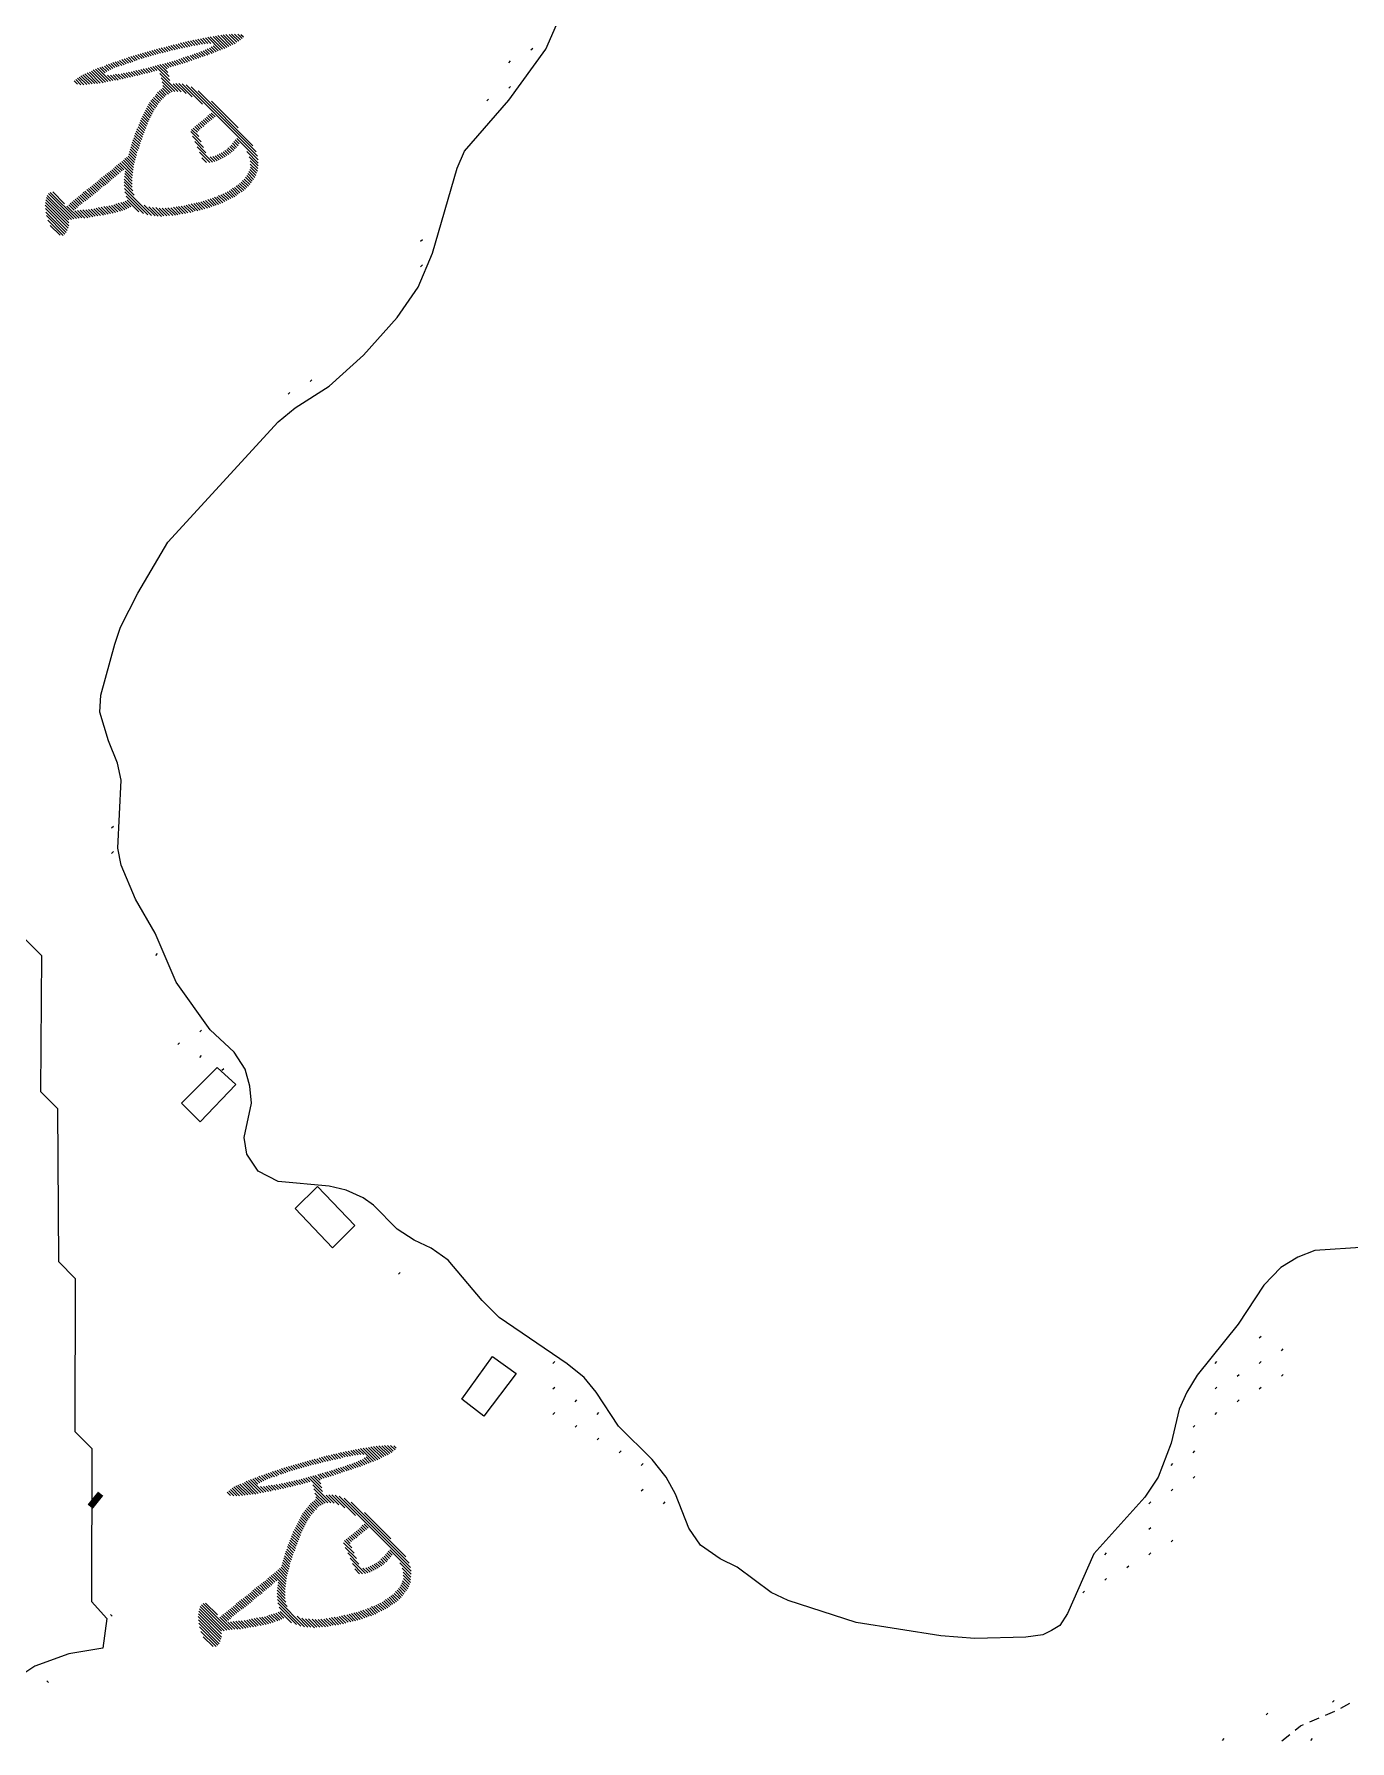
# Model space of a CAD drawing. Header units: millimetres. Extents: x -1 to 1201, y -1 to 901.
# Drawn here: x 436.1 to 591, y 532.2 to 733 of the extents above; entities that cross this region are included whole.
import ezdxf

# ---------------------------------------------------------------- set-up
doc = ezdxf.new("R2010")
doc.units = ezdxf.units.MM
doc.layers.add('ETCH', color=7, linetype='CONTINUOUS')
doc.layers.add('SCORE', color=5, linetype='CONTINUOUS')

msp = doc.modelspace()

# ---------------------------------------------------------------- linework, layer by layer
at = {"layer": 'ETCH'}
for points in [[(457.73, 732.8), (459.01, 731.52)], [(458.05, 732.84), (459.25, 731.64)], [(458.36, 732.88), (459.48, 731.76)], [(458.67, 732.92), (459.75, 731.84)], [(459.03, 732.92), (459.95, 732)], [(459.34, 732.96), (460.18, 732.12)], [(459.69, 732.96), (460.37, 732.28)], [(460.05, 732.96), (460.57, 732.44)], [(460.44, 732.92), (460.72, 732.64)], [(449.13, 730.8), (449.61, 730.32)], [(449.4, 730.88), (449.88, 730.4)], [(449.67, 730.96), (450.15, 730.48)], [(449.95, 731.04), (450.43, 730.56)], [(450.22, 731.12), (450.7, 730.64)], [(450.49, 731.2), (450.97, 730.72)], [(450.77, 731.28), (451.29, 730.76)], [(451.04, 731.36), (451.56, 730.84)], [(451.36, 731.4), (451.84, 730.92)], [(451.63, 731.48), (452.11, 731)], [(451.9, 731.56), (452.38, 731.08)], [(452.18, 731.64), (452.7, 731.12)], [(452.45, 731.72), (452.97, 731.2)], [(452.76, 731.76), (453.24, 731.28)], [(453.04, 731.84), (453.56, 731.32)], [(453.31, 731.92), (453.83, 731.4)], [(453.62, 731.96), (454.14, 731.44)], [(453.9, 732.04), (454.42, 731.52)], [(454.17, 732.12), (454.69, 731.6)], [(454.48, 732.16), (455, 731.64)], [(454.76, 732.24), (455.32, 731.68)], [(455.07, 732.28), (455.59, 731.76)], [(455.35, 732.36), (455.91, 731.8)], [(455.49, 730.8), (455.97, 730.32)], [(455.66, 732.4), (456.22, 731.84)], [(455.72, 730.92), (456.24, 730.4)], [(455.93, 732.48), (456.53, 731.88)], [(456, 731), (456.52, 730.48)], [(456.23, 731.12), (456.75, 730.6)], [(456.25, 732.52), (456.89, 731.88)], [(456.47, 731.24), (457.03, 730.68)], [(456.52, 732.6), (458.04, 731.08)], [(456.74, 731.32), (457.26, 730.8)], [(456.83, 732.64), (458.27, 731.2)], [(456.93, 731.48), (457.53, 730.88)], [(457.15, 732.68), (458.55, 731.28)], [(457.17, 731.6), (457.77, 731)], [(457.46, 732.72), (458.78, 731.4)], [(494.565, 731.102), (494.778, 731.314)], [(443.04, 728.76), (444.48, 727.32)], [(443.32, 728.83), (444.76, 727.39)], [(443.56, 728.94), (445.08, 727.42)], [(443.84, 729.02), (444.44, 728.42)], [(444.08, 729.13), (444.64, 728.57)], [(444.36, 729.2), (444.88, 728.68)], [(444.56, 729.36), (445.12, 728.8)], [(444.84, 729.43), (445.36, 728.91)], [(445.12, 729.5), (445.6, 729.02)], [(445.36, 729.62), (445.88, 729.1)], [(445.64, 729.69), (446.12, 729.21)], [(445.92, 729.76), (446.4, 729.28)], [(446.16, 729.88), (446.68, 729.36)], [(446.43, 729.96), (446.91, 729.48)], [(446.71, 730.04), (447.19, 729.56)], [(446.98, 730.12), (447.46, 729.64)], [(447.21, 730.24), (447.73, 729.72)], [(447.49, 730.32), (447.97, 729.84)], [(447.76, 730.4), (448.24, 729.92)], [(448.03, 730.48), (448.51, 730)], [(448.31, 730.56), (448.79, 730.08)], [(448.58, 730.64), (449.06, 730.16)], [(448.65, 728.8), (449.13, 728.32)], [(448.85, 730.72), (449.33, 730.24)], [(448.93, 728.88), (449.45, 728.36)], [(449.24, 728.92), (449.72, 728.44)], [(449.51, 729), (449.99, 728.52)], [(449.79, 729.08), (450.27, 728.6)], [(450.06, 729.16), (450.54, 728.68)], [(450.33, 729.24), (452.05, 727.52)], [(450.61, 729.32), (451.97, 727.96)], [(450.88, 729.4), (451.84, 728.44)], [(451.19, 729.44), (451.75, 728.88)], [(451.47, 729.52), (451.95, 729.04)], [(451.74, 729.6), (452.22, 729.12)], [(452.01, 729.68), (452.49, 729.2)], [(452.29, 729.76), (452.77, 729.28)], [(452.56, 729.84), (453.04, 729.36)], [(452.84, 729.92), (453.32, 729.44)], [(453.11, 730), (453.59, 729.52)], [(453.38, 730.08), (453.86, 729.6)], [(453.62, 730.2), (454.14, 729.68)], [(453.89, 730.28), (454.37, 729.8)], [(454.16, 730.36), (454.64, 729.88)], [(454.44, 730.44), (454.92, 729.96)], [(454.71, 730.52), (455.19, 730.04)], [(454.94, 730.64), (455.46, 730.12)], [(455.22, 730.72), (455.7, 730.24)], [(491.967, 729.602), (492.18, 729.814)], [(440.8, 727.46), (441.2, 727.06)], [(441, 727.61), (441.6, 727.01)], [(441.2, 727.77), (441.96, 727.01)], [(441.4, 727.92), (442.28, 727.04)], [(441.6, 728.07), (442.6, 727.07)], [(441.84, 728.19), (442.92, 727.11)], [(442.08, 728.3), (443.24, 727.14)], [(442.32, 728.41), (443.56, 727.17)], [(442.6, 728.49), (443.88, 727.21)], [(442.84, 728.6), (444.2, 727.24)], [(444.72, 728.14), (445.36, 727.5)], [(445.08, 728.13), (445.68, 727.53)], [(445.4, 728.16), (446, 727.56)], [(445.68, 728.24), (446.24, 727.68)], [(446, 728.27), (446.56, 727.71)], [(446.32, 728.3), (446.84, 727.78)], [(446.6, 728.38), (447.12, 727.86)], [(446.92, 728.41), (447.44, 727.89)], [(447.2, 728.48), (447.72, 727.96)], [(447.52, 728.52), (448, 728.04)], [(447.79, 728.6), (448.31, 728.08)], [(448.07, 728.68), (448.59, 728.16)], [(448.38, 728.72), (448.86, 728.24)], [(450.9, 728.32), (453.02, 726.2)], [(451.03, 727.84), (452.67, 726.2)], [(451.15, 727.36), (452.35, 726.16)], [(451.24, 726.92), (452.12, 726.04)], [(452.45, 727.12), (453.41, 726.16)], [(452.77, 727.16), (453.97, 725.96)], [(453.12, 727.16), (454.68, 725.6)], [(453.51, 727.12), (455.91, 724.72)], [(453.99, 727), (462.39, 718.6)], [(454.58, 726.76), (462.22, 719.12)], [(491.967, 726.602), (492.18, 726.814)], [(449.68, 724.94), (450.36, 724.26)], [(449.84, 725.14), (450.52, 724.46)], [(450, 725.33), (450.64, 724.69)], [(450.16, 725.52), (450.8, 724.88)], [(450.32, 725.72), (450.96, 725.08)], [(450.47, 725.92), (451.11, 725.28)], [(450.63, 726.12), (451.31, 725.44)], [(450.82, 726.28), (451.46, 725.64)], [(451.01, 726.44), (451.65, 725.8)], [(451.21, 726.6), (451.89, 725.92)], [(455.41, 726.28), (461.85, 719.84)], [(456.97, 725.08), (460.09, 721.96)], [(489.369, 725.102), (489.582, 725.314)], [(448.6, 722.84), (449.32, 722.12)], [(448.72, 723.08), (449.44, 722.36)], [(448.84, 723.31), (449.52, 722.63)], [(448.96, 723.54), (449.64, 722.86)], [(449.08, 723.78), (449.76, 723.1)], [(449.2, 724.01), (449.88, 723.33)], [(449.32, 724.24), (450, 723.56)], [(449.44, 724.48), (450.12, 723.8)], [(449.56, 724.71), (450.24, 724.03)], [(455.79, 722.72), (456.23, 722.28)], [(455.99, 722.88), (456.43, 722.44)], [(456.18, 723.04), (456.62, 722.6)], [(456.37, 723.2), (456.81, 722.76)], [(456.53, 723.4), (457.01, 722.92)], [(456.72, 723.56), (457.2, 723.08)], [(456.95, 723.68), (457.39, 723.24)], [(447.84, 720.77), (448.56, 720.05)], [(447.92, 721.05), (448.64, 720.33)], [(448, 721.32), (448.76, 720.56)], [(448.12, 721.55), (448.84, 720.83)], [(448.2, 721.83), (448.92, 721.11)], [(448.32, 722.06), (449.04, 721.34)], [(448.4, 722.33), (449.12, 721.61)], [(448.52, 722.57), (449.24, 721.85)], [(454.52, 721.52), (455.76, 720.28)], [(454.63, 721.76), (455.47, 720.92)], [(454.72, 720.96), (456.04, 719.64)], [(454.83, 721.92), (455.31, 721.44)], [(455.02, 722.08), (455.46, 721.64)], [(455.21, 722.24), (455.65, 721.8)], [(455.41, 722.4), (455.85, 721.96)], [(455.6, 722.56), (456.08, 722.08)], [(447.24, 718.9), (448, 718.14)], [(447.32, 719.17), (448.08, 718.41)], [(447.4, 719.45), (448.16, 718.69)], [(447.48, 719.72), (448.2, 719)], [(447.56, 719.99), (448.28, 719.27)], [(447.64, 720.27), (448.4, 719.51)], [(447.72, 720.54), (448.48, 719.78)], [(455, 720.33), (456.32, 719.01)], [(455.28, 719.7), (457.08, 717.9)], [(455.56, 719.06), (456.76, 717.86)], [(457.63, 718.76), (458.11, 718.28)], [(457.87, 718.88), (458.35, 718.4)], [(458.1, 719), (458.58, 718.52)], [(458.33, 719.12), (458.77, 718.68)], [(458.53, 719.28), (459.01, 718.8)], [(458.76, 719.4), (459.2, 718.96)], [(458.91, 719.6), (459.39, 719.12)], [(459.11, 719.76), (459.59, 719.28)], [(459.3, 719.92), (459.74, 719.48)], [(459.45, 720.12), (459.93, 719.64)], [(459.61, 720.32), (460.09, 719.84)], [(459.76, 720.52), (460.24, 720.04)], [(459.95, 720.68), (462.47, 718.16)], [(461.12, 719.16), (462.48, 717.8)], [(444.84, 716.7), (445.48, 716.06)], [(445.04, 716.86), (445.68, 716.22)], [(445.24, 717.01), (445.88, 716.37)], [(445.44, 717.16), (446.08, 716.52)], [(445.6, 717.36), (446.24, 716.72)], [(445.8, 717.51), (446.44, 716.87)], [(446, 717.66), (446.64, 717.02)], [(446.2, 717.82), (447.68, 716.34)], [(446.4, 717.97), (447.72, 716.65)], [(446.6, 718.12), (447.76, 716.96)], [(446.76, 718.32), (447.8, 717.28)], [(446.8, 716.86), (447.64, 716.02)], [(446.96, 718.47), (447.84, 717.59)], [(447.16, 718.62), (447.92, 717.86)], [(455.84, 718.43), (456.4, 717.87)], [(456.8, 718.53), (457.36, 717.97)], [(457.12, 718.56), (457.64, 718.04)], [(457.4, 718.64), (457.88, 718.16)], [(461.36, 716.8), (462.08, 716.08)], [(461.41, 718.52), (462.45, 717.48)], [(461.47, 717.04), (462.19, 716.32)], [(461.53, 718.04), (462.41, 717.16)], [(461.54, 717.68), (462.38, 716.84)], [(461.55, 717.32), (462.27, 716.6)], [(442.48, 714.82), (443.16, 714.14)], [(442.68, 714.97), (443.36, 714.29)], [(442.88, 715.13), (443.56, 714.45)], [(443.08, 715.28), (443.76, 714.6)], [(443.28, 715.43), (443.92, 714.79)], [(443.48, 715.59), (444.12, 714.95)], [(443.68, 715.74), (444.32, 715.1)], [(443.84, 715.93), (444.52, 715.25)], [(444.04, 716.09), (444.72, 715.41)], [(444.24, 716.24), (444.92, 715.56)], [(444.44, 716.4), (445.08, 715.76)], [(444.64, 716.55), (445.28, 715.91)], [(446.68, 715.92), (447.64, 714.96)], [(446.68, 715.57), (447.72, 714.53)], [(446.68, 715.22), (447.88, 714.02)], [(446.72, 716.24), (447.64, 715.32)], [(446.72, 714.82), (449.92, 711.62)], [(446.76, 716.55), (447.64, 715.67)], [(459.44, 714.83), (460.12, 714.15)], [(459.68, 714.94), (460.32, 714.3)], [(459.88, 715.1), (460.56, 714.42)], [(460.08, 715.25), (460.76, 714.57)], [(460.28, 715.4), (460.96, 714.72)], [(460.48, 715.56), (461.12, 714.92)], [(460.63, 715.76), (461.31, 715.08)], [(460.83, 715.92), (461.47, 715.28)], [(460.98, 716.12), (461.62, 715.48)], [(461.13, 716.32), (461.77, 715.68)], [(461.25, 716.56), (461.93, 715.88)], [(437.4, 712.83), (440.08, 710.15)], [(437.44, 713.14), (440.16, 710.42)], [(437.48, 713.46), (440.16, 710.78)], [(437.56, 713.73), (440.16, 711.13)], [(437.64, 714), (440.48, 711.16)], [(437.8, 714.2), (440.76, 711.24)], [(438, 714.35), (441.08, 711.27)], [(438.28, 714.42), (439.68, 713.02)], [(439.96, 712.74), (441.4, 711.3)], [(440.16, 712.9), (440.8, 712.26)], [(440.32, 713.09), (441, 712.41)], [(440.52, 713.24), (441.2, 712.56)], [(440.72, 713.4), (441.36, 712.76)], [(440.92, 713.55), (441.56, 712.91)], [(441.12, 713.7), (441.76, 713.06)], [(441.32, 713.86), (441.96, 713.22)], [(441.52, 714.01), (442.16, 713.37)], [(441.72, 714.17), (442.36, 713.53)], [(441.88, 714.36), (442.56, 713.68)], [(442.08, 714.51), (442.76, 713.83)], [(442.28, 714.67), (442.96, 713.99)], [(444.6, 712.7), (445.4, 711.9)], [(444.88, 712.77), (445.68, 711.97)], [(445.2, 712.81), (445.96, 712.05)], [(445.48, 712.88), (446.24, 712.12)], [(445.72, 712.99), (446.48, 712.23)], [(446, 713.07), (446.76, 712.31)], [(446.28, 713.14), (447, 712.42)], [(446.56, 713.21), (447.24, 712.53)], [(446.76, 714.43), (449.48, 711.71)], [(446.8, 713.33), (447.48, 712.65)], [(446.92, 713.92), (448.96, 711.88)], [(447.04, 713.44), (448.4, 712.08)], [(449.04, 712.86), (450.32, 711.58)], [(453.08, 712.7), (453.92, 711.86)], [(453.4, 712.74), (454.2, 711.94)], [(453.72, 712.77), (454.52, 711.97)], [(454, 712.85), (454.8, 712.05)], [(454.28, 712.92), (455.04, 712.16)], [(454.56, 712.99), (455.36, 712.19)], [(454.88, 713.03), (455.64, 712.27)], [(455.16, 713.1), (455.92, 712.34)], [(455.44, 713.17), (456.2, 712.41)], [(455.72, 713.25), (456.48, 712.49)], [(456, 713.32), (456.76, 712.56)], [(456.28, 713.39), (457, 712.67)], [(456.52, 713.51), (457.28, 712.75)], [(456.8, 713.58), (457.52, 712.86)], [(457.08, 713.65), (457.8, 712.93)], [(457.32, 713.77), (458.04, 713.05)], [(457.6, 713.84), (458.32, 713.12)], [(457.8, 714), (458.52, 713.28)], [(458.08, 714.07), (458.76, 713.39)], [(458.32, 714.18), (459, 713.5)], [(458.56, 714.3), (459.24, 713.62)], [(458.8, 714.41), (459.48, 713.73)], [(459.04, 714.52), (459.72, 713.84)], [(459.24, 714.68), (459.92, 714)], [(437.44, 712.44), (440, 709.88)], [(437.48, 712.04), (439.88, 709.64)], [(437.56, 711.61), (439.72, 709.45)], [(437.72, 711.09), (439.52, 709.29)], [(440.88, 712.18), (441.72, 711.34)], [(441.2, 712.21), (442.08, 711.33)], [(441.52, 712.24), (442.4, 711.36)], [(441.84, 712.28), (442.68, 711.44)], [(442.16, 712.31), (443, 711.47)], [(442.48, 712.34), (443.28, 711.54)], [(442.8, 712.38), (443.6, 711.58)], [(443.12, 712.41), (443.92, 711.61)], [(443.4, 712.49), (444.24, 711.65)], [(443.68, 712.56), (444.48, 711.76)], [(444, 712.59), (444.8, 711.79)], [(444.28, 712.67), (445.08, 711.87)], [(449.6, 712.65), (450.68, 711.57)], [(450.04, 712.56), (451.08, 711.52)], [(450.4, 712.56), (451.36, 711.6)], [(450.8, 712.51), (451.72, 711.59)], [(451.16, 712.5), (452.04, 711.62)], [(451.52, 712.5), (452.4, 711.62)], [(451.84, 712.53), (452.72, 711.65)], [(452.2, 712.52), (453, 711.72)], [(452.48, 712.6), (453.28, 711.8)], [(452.8, 712.63), (453.6, 711.83)], [(438, 710.46), (439.16, 709.3)], [(481.575, 708.602), (481.788, 708.814)], [(481.575, 705.602), (481.788, 705.814)], [(465.987, 690.602), (466.2, 690.814)], [(468.585, 692.102), (468.798, 692.314)], [(445.203, 639.602), (445.416, 639.814)], [(445.203, 636.602), (445.416, 636.814)], [(450.399, 624.602), (450.612, 624.814)], [(452.997, 614.102), (453.21, 614.314)], [(455.595, 615.602), (455.808, 615.814)], [(455.595, 612.602), (455.808, 612.814)], [(458.193, 611.102), (458.406, 611.314)], [(478.977, 587.102), (479.19, 587.314)], [(580.299, 579.602), (580.512, 579.814)], [(582.897, 578.102), (583.11, 578.314)], [(497.163, 576.602), (497.376, 576.814)], [(575.103, 576.602), (575.316, 576.814)], [(580.299, 576.602), (580.512, 576.814)], [(577.701, 575.102), (577.914, 575.314)], [(582.897, 575.102), (583.11, 575.314)], [(497.163, 573.602), (497.376, 573.814)], [(499.761, 572.102), (499.974, 572.314)], [(575.103, 573.602), (575.316, 573.814)], [(577.701, 572.102), (577.914, 572.314)], [(580.299, 573.602), (580.512, 573.814)], [(497.163, 570.602), (497.376, 570.814)], [(502.359, 570.602), (502.572, 570.814)], [(575.103, 570.602), (575.316, 570.814)], [(499.761, 569.102), (499.974, 569.314)], [(572.505, 569.102), (572.718, 569.314)], [(472.48, 566.16), (473, 565.64)], [(472.76, 566.24), (473.32, 565.68)], [(473.07, 566.28), (473.59, 565.76)], [(473.35, 566.36), (473.91, 565.8)], [(473.66, 566.4), (474.22, 565.84)], [(473.93, 566.48), (474.53, 565.88)], [(474.25, 566.52), (474.89, 565.88)], [(474.52, 566.6), (476.04, 565.08)], [(474.83, 566.64), (476.27, 565.2)], [(475.15, 566.68), (476.55, 565.28)], [(475.46, 566.72), (476.78, 565.4)], [(475.73, 566.8), (477.01, 565.52)], [(476.05, 566.84), (477.25, 565.64)], [(476.36, 566.88), (477.48, 565.76)], [(476.67, 566.92), (477.75, 565.84)], [(477.03, 566.92), (477.95, 566)], [(477.34, 566.96), (478.18, 566.12)], [(477.69, 566.96), (478.37, 566.28)], [(478.05, 566.96), (478.57, 566.44)], [(478.44, 566.92), (478.72, 566.64)], [(502.359, 567.602), (502.572, 567.814)], [(504.957, 566.102), (505.17, 566.314)], [(572.505, 566.102), (572.718, 566.314)], [(465.21, 564.24), (465.73, 563.72)], [(465.49, 564.32), (465.97, 563.84)], [(465.76, 564.4), (466.24, 563.92)], [(466.03, 564.48), (466.51, 564)], [(466.31, 564.56), (466.79, 564.08)], [(466.58, 564.64), (467.06, 564.16)], [(466.85, 564.72), (467.33, 564.24)], [(467.13, 564.8), (467.61, 564.32)], [(467.4, 564.88), (467.88, 564.4)], [(467.67, 564.96), (468.15, 564.48)], [(467.95, 565.04), (468.43, 564.56)], [(468.22, 565.12), (468.7, 564.64)], [(468.49, 565.2), (468.97, 564.72)], [(468.77, 565.28), (469.29, 564.76)], [(469.04, 565.36), (469.56, 564.84)], [(469.36, 565.4), (469.84, 564.92)], [(469.63, 565.48), (470.11, 565)], [(469.9, 565.56), (470.38, 565.08)], [(470.18, 565.64), (470.7, 565.12)], [(470.45, 565.72), (470.97, 565.2)], [(470.76, 565.76), (471.24, 565.28)], [(471.04, 565.84), (471.56, 565.32)], [(471.31, 565.92), (471.83, 565.4)], [(471.62, 565.96), (472.14, 565.44)], [(471.62, 564.2), (472.14, 563.68)], [(471.89, 564.28), (472.37, 563.8)], [(471.9, 566.04), (472.42, 565.52)], [(472.16, 564.36), (472.64, 563.88)], [(472.17, 566.12), (472.69, 565.6)], [(472.44, 564.44), (472.92, 563.96)], [(472.71, 564.52), (473.19, 564.04)], [(472.94, 564.64), (473.46, 564.12)], [(473.22, 564.72), (473.7, 564.24)], [(473.49, 564.8), (473.97, 564.32)], [(473.72, 564.92), (474.24, 564.4)], [(474, 565), (474.52, 564.48)], [(474.23, 565.12), (474.75, 564.6)], [(474.47, 565.24), (475.03, 564.68)], [(474.74, 565.32), (475.26, 564.8)], [(474.93, 565.48), (475.53, 564.88)], [(475.17, 565.6), (475.77, 565)], [(507.555, 564.602), (507.768, 564.814)], [(569.907, 564.602), (570.12, 564.814)], [(459.84, 562.19), (460.92, 561.11)], [(460.08, 562.3), (461.24, 561.14)], [(460.32, 562.41), (461.56, 561.17)], [(460.6, 562.49), (461.88, 561.21)], [(460.84, 562.6), (462.2, 561.24)], [(461.04, 562.76), (462.48, 561.32)], [(461.32, 562.83), (462.76, 561.39)], [(461.56, 562.94), (463.08, 561.42)], [(461.84, 563.02), (462.44, 562.42)], [(462.08, 563.13), (462.64, 562.57)], [(462.36, 563.2), (462.88, 562.68)], [(462.56, 563.36), (463.12, 562.8)], [(462.72, 562.14), (463.36, 561.5)], [(462.84, 563.43), (463.36, 562.91)], [(463.08, 562.13), (463.68, 561.53)], [(463.12, 563.5), (463.6, 563.02)], [(463.36, 563.62), (463.88, 563.1)], [(463.4, 562.16), (464, 561.56)], [(463.64, 563.69), (464.12, 563.21)], [(463.68, 562.24), (464.24, 561.68)], [(463.92, 563.76), (464.4, 563.28)], [(464, 562.27), (464.56, 561.71)], [(464.16, 563.88), (464.68, 563.36)], [(464.32, 562.3), (464.84, 561.78)], [(464.43, 563.96), (464.91, 563.48)], [(464.6, 562.38), (465.12, 561.86)], [(464.71, 564.04), (465.19, 563.56)], [(464.92, 562.41), (465.44, 561.89)], [(464.98, 564.12), (465.46, 563.64)], [(465.2, 562.48), (465.72, 561.96)], [(465.52, 562.52), (466, 562.04)], [(465.79, 562.6), (466.31, 562.08)], [(466.07, 562.68), (466.59, 562.16)], [(466.38, 562.72), (466.86, 562.24)], [(466.65, 562.8), (467.13, 562.32)], [(466.93, 562.88), (467.45, 562.36)], [(467.24, 562.92), (467.72, 562.44)], [(467.51, 563), (467.99, 562.52)], [(467.79, 563.08), (468.27, 562.6)], [(468.06, 563.16), (468.54, 562.68)], [(468.33, 563.24), (470.05, 561.52)], [(468.61, 563.32), (469.97, 561.96)], [(468.88, 563.4), (469.84, 562.44)], [(468.9, 562.32), (471.02, 560.2)], [(469.19, 563.44), (469.75, 562.88)], [(469.47, 563.52), (469.95, 563.04)], [(469.74, 563.6), (470.22, 563.12)], [(470.01, 563.68), (470.49, 563.2)], [(470.29, 563.76), (470.77, 563.28)], [(470.56, 563.84), (471.04, 563.36)], [(470.84, 563.92), (471.32, 563.44)], [(471.11, 564), (471.59, 563.52)], [(471.38, 564.08), (471.86, 563.6)], [(572.505, 563.102), (572.718, 563.314)], [(458.8, 561.46), (459.2, 561.06)], [(459, 561.61), (459.6, 561.01)], [(459.2, 561.77), (459.96, 561.01)], [(459.4, 561.92), (460.28, 561.04)], [(459.6, 562.07), (460.6, 561.07)], [(468.63, 560.12), (469.31, 559.44)], [(468.82, 560.28), (469.46, 559.64)], [(469.01, 560.44), (469.65, 559.8)], [(469.03, 561.84), (470.67, 560.2)], [(469.15, 561.36), (470.35, 560.16)], [(469.21, 560.6), (469.89, 559.92)], [(469.24, 560.92), (470.12, 560.04)], [(470.45, 561.12), (471.41, 560.16)], [(470.77, 561.16), (471.97, 559.96)], [(471.12, 561.16), (472.68, 559.6)], [(471.51, 561.12), (473.91, 558.72)], [(471.99, 561), (480.39, 552.6)], [(472.58, 560.76), (480.22, 553.12)], [(473.41, 560.28), (479.85, 553.84)], [(507.555, 561.602), (507.768, 561.814)], [(510.153, 560.102), (510.366, 560.314)], [(567.309, 560.102), (567.522, 560.314)], [(569.907, 561.602), (570.12, 561.814)], [(467.32, 558.24), (468, 557.56)], [(467.44, 558.48), (468.12, 557.8)], [(467.56, 558.71), (468.24, 558.03)], [(467.68, 558.94), (468.36, 558.26)], [(467.84, 559.14), (468.52, 558.46)], [(468, 559.33), (468.64, 558.69)], [(468.16, 559.52), (468.8, 558.88)], [(468.32, 559.72), (468.96, 559.08)], [(468.47, 559.92), (469.11, 559.28)], [(474.97, 559.08), (478.09, 555.96)], [(466.4, 556.33), (467.12, 555.61)], [(466.52, 556.57), (467.24, 555.85)], [(466.6, 556.84), (467.32, 556.12)], [(466.72, 557.08), (467.44, 556.36)], [(466.84, 557.31), (467.52, 556.63)], [(466.96, 557.54), (467.64, 556.86)], [(467.08, 557.78), (467.76, 557.1)], [(467.2, 558.01), (467.88, 557.33)], [(473.21, 556.24), (473.65, 555.8)], [(473.41, 556.4), (473.85, 555.96)], [(473.6, 556.56), (474.08, 556.08)], [(473.79, 556.72), (474.23, 556.28)], [(473.99, 556.88), (474.43, 556.44)], [(474.18, 557.04), (474.62, 556.6)], [(474.37, 557.2), (474.81, 556.76)], [(474.53, 557.4), (475.01, 556.92)], [(474.72, 557.56), (475.2, 557.08)], [(474.95, 557.68), (475.39, 557.24)], [(567.309, 557.102), (567.522, 557.314)], [(465.64, 554.27), (466.4, 553.51)], [(465.72, 554.54), (466.48, 553.78)], [(465.84, 554.77), (466.56, 554.05)], [(465.92, 555.05), (466.64, 554.33)], [(466, 555.32), (466.76, 554.56)], [(466.12, 555.55), (466.84, 554.83)], [(466.2, 555.83), (466.92, 555.11)], [(466.32, 556.06), (467.04, 555.34)], [(472.52, 555.52), (473.76, 554.28)], [(472.63, 555.76), (473.47, 554.92)], [(472.72, 554.96), (474.04, 553.64)], [(472.83, 555.92), (473.31, 555.44)], [(473, 554.33), (474.32, 553.01)], [(473.02, 556.08), (473.46, 555.64)], [(477.45, 554.12), (477.93, 553.64)], [(477.61, 554.32), (478.09, 553.84)], [(477.76, 554.52), (478.24, 554.04)], [(477.95, 554.68), (480.47, 552.16)], [(562.113, 554.102), (562.326, 554.314)], [(567.309, 554.102), (567.522, 554.314)], [(569.907, 555.602), (570.12, 555.814)], [(464.6, 552.12), (465.76, 550.96)], [(464.76, 552.32), (465.8, 551.28)], [(464.96, 552.47), (465.84, 551.59)], [(465.16, 552.62), (465.92, 551.86)], [(465.24, 552.9), (466, 552.14)], [(465.32, 553.17), (466.08, 552.41)], [(465.4, 553.45), (466.16, 552.69)], [(465.48, 553.72), (466.2, 553)], [(465.56, 553.99), (466.28, 553.27)], [(473.28, 553.7), (475.08, 551.9)], [(473.56, 553.06), (474.76, 551.86)], [(473.84, 552.43), (474.4, 551.87)], [(474.8, 552.53), (475.36, 551.97)], [(475.12, 552.56), (475.64, 552.04)], [(475.4, 552.64), (475.88, 552.16)], [(475.63, 552.76), (476.11, 552.28)], [(475.87, 552.88), (476.35, 552.4)], [(476.1, 553), (476.58, 552.52)], [(476.33, 553.12), (476.77, 552.68)], [(476.53, 553.28), (477.01, 552.8)], [(476.76, 553.4), (477.2, 552.96)], [(476.91, 553.6), (477.39, 553.12)], [(477.11, 553.76), (477.59, 553.28)], [(477.3, 553.92), (477.74, 553.48)], [(479.12, 553.16), (480.48, 551.8)], [(479.41, 552.52), (480.45, 551.48)], [(564.711, 552.602), (564.924, 552.814)], [(462.04, 550.09), (462.72, 549.41)], [(462.24, 550.24), (462.92, 549.56)], [(462.44, 550.4), (463.08, 549.76)], [(462.64, 550.55), (463.28, 549.91)], [(462.84, 550.7), (463.48, 550.06)], [(463.04, 550.86), (463.68, 550.22)], [(463.24, 551.01), (463.88, 550.37)], [(463.44, 551.16), (464.08, 550.52)], [(463.6, 551.36), (464.24, 550.72)], [(463.8, 551.51), (464.44, 550.87)], [(464, 551.66), (464.64, 551.02)], [(464.2, 551.82), (465.68, 550.34)], [(464.4, 551.97), (465.72, 550.65)], [(464.72, 550.24), (465.64, 549.32)], [(464.76, 550.55), (465.64, 549.67)], [(464.8, 550.86), (465.64, 550.02)], [(478.98, 550.12), (479.62, 549.48)], [(479.13, 550.32), (479.77, 549.68)], [(479.25, 550.56), (479.93, 549.88)], [(479.36, 550.8), (480.08, 550.08)], [(479.47, 551.04), (480.19, 550.32)], [(479.53, 552.04), (480.41, 551.16)], [(479.54, 551.68), (480.38, 550.84)], [(479.55, 551.32), (480.27, 550.6)], [(562.113, 551.102), (562.326, 551.314)], [(455.8, 548.2), (458.76, 545.24)], [(456, 548.35), (459.08, 545.27)], [(456.28, 548.42), (457.68, 547.02)], [(459.72, 548.17), (460.36, 547.53)], [(459.88, 548.36), (460.56, 547.68)], [(460.08, 548.51), (460.76, 547.83)], [(460.28, 548.67), (460.96, 547.99)], [(460.48, 548.82), (461.16, 548.14)], [(460.68, 548.97), (461.36, 548.29)], [(460.88, 549.13), (461.56, 548.45)], [(461.08, 549.28), (461.76, 548.6)], [(461.28, 549.43), (461.92, 548.79)], [(461.48, 549.59), (462.12, 548.95)], [(461.68, 549.74), (462.32, 549.1)], [(461.84, 549.93), (462.52, 549.25)], [(464.68, 549.92), (465.64, 548.96)], [(464.68, 549.57), (465.72, 548.53)], [(464.68, 549.22), (465.88, 548.02)], [(464.72, 548.82), (467.92, 545.62)], [(464.76, 548.43), (467.48, 545.71)], [(476.08, 548.07), (476.76, 547.39)], [(476.32, 548.18), (477, 547.5)], [(476.56, 548.3), (477.24, 547.62)], [(476.8, 548.41), (477.48, 547.73)], [(477.04, 548.52), (477.72, 547.84)], [(477.24, 548.68), (477.92, 548)], [(477.44, 548.83), (478.12, 548.15)], [(477.68, 548.94), (478.32, 548.3)], [(477.88, 549.1), (478.56, 548.42)], [(478.08, 549.25), (478.76, 548.57)], [(478.28, 549.4), (478.96, 548.72)], [(478.48, 549.56), (479.12, 548.92)], [(478.63, 549.76), (479.31, 549.08)], [(478.83, 549.92), (479.47, 549.28)], [(559.515, 549.602), (559.728, 549.814)], [(445.069, 547.069), (445.282, 546.857)], [(455.4, 546.83), (458.08, 544.15)], [(455.44, 547.14), (458.16, 544.42)], [(455.44, 546.44), (458, 543.88)], [(455.48, 547.46), (458.16, 544.78)], [(455.56, 547.73), (458.16, 545.13)], [(455.64, 548), (458.48, 545.16)], [(457.96, 546.74), (459.4, 545.3)], [(458.16, 546.9), (458.8, 546.26)], [(458.32, 547.09), (459, 546.41)], [(458.52, 547.24), (459.2, 546.56)], [(458.72, 547.4), (459.36, 546.76)], [(458.88, 546.18), (459.72, 545.34)], [(458.92, 547.55), (459.56, 546.91)], [(459.12, 547.7), (459.76, 547.06)], [(459.2, 546.21), (460.08, 545.33)], [(459.32, 547.86), (459.96, 547.22)], [(459.52, 548.01), (460.16, 547.37)], [(459.52, 546.24), (460.4, 545.36)], [(459.84, 546.28), (460.68, 545.44)], [(460.16, 546.31), (461, 545.47)], [(460.48, 546.34), (461.28, 545.54)], [(460.8, 546.38), (461.6, 545.58)], [(461.12, 546.41), (461.92, 545.61)], [(461.4, 546.49), (462.24, 545.65)], [(461.68, 546.56), (462.48, 545.76)], [(462, 546.59), (462.8, 545.79)], [(462.28, 546.67), (463.08, 545.87)], [(462.6, 546.7), (463.4, 545.9)], [(462.88, 546.77), (463.68, 545.97)], [(463.2, 546.81), (463.96, 546.05)], [(463.48, 546.88), (464.24, 546.12)], [(463.72, 546.99), (464.48, 546.23)], [(464, 547.07), (464.76, 546.31)], [(464.28, 547.14), (465, 546.42)], [(464.56, 547.21), (465.24, 546.53)], [(464.8, 547.33), (465.48, 546.65)], [(464.92, 547.92), (466.96, 545.88)], [(465.04, 547.44), (466.4, 546.08)], [(467.04, 546.86), (468.32, 545.58)], [(467.6, 546.65), (468.68, 545.57)], [(468.04, 546.56), (469.08, 545.52)], [(468.4, 546.56), (469.36, 545.6)], [(468.8, 546.51), (469.72, 545.59)], [(469.16, 546.5), (470.04, 545.62)], [(469.52, 546.5), (470.4, 545.62)], [(469.84, 546.53), (470.72, 545.65)], [(470.2, 546.52), (471, 545.72)], [(470.48, 546.6), (471.28, 545.8)], [(470.8, 546.63), (471.6, 545.83)], [(471.08, 546.7), (471.92, 545.86)], [(471.4, 546.74), (472.2, 545.94)], [(471.72, 546.77), (472.52, 545.97)], [(472, 546.85), (472.8, 546.05)], [(472.28, 546.92), (473.04, 546.16)], [(472.56, 546.99), (473.36, 546.19)], [(472.88, 547.03), (473.64, 546.27)], [(473.16, 547.1), (473.92, 546.34)], [(473.44, 547.17), (474.2, 546.41)], [(473.72, 547.25), (474.48, 546.49)], [(474, 547.32), (474.76, 546.56)], [(474.28, 547.39), (475, 546.67)], [(474.52, 547.51), (475.28, 546.75)], [(474.8, 547.58), (475.52, 546.86)], [(475.08, 547.65), (475.8, 546.93)], [(475.32, 547.77), (476.04, 547.05)], [(475.6, 547.84), (476.32, 547.12)], [(475.8, 548), (476.52, 547.28)], [(455.48, 546.04), (457.88, 543.64)], [(455.56, 545.61), (457.72, 543.45)], [(455.72, 545.09), (457.52, 543.29)], [(456, 544.46), (457.16, 543.3)], [(437.569, 539.275), (437.782, 539.063)], [(589.114, 536.974), (588.902, 536.762)], [(589.892, 536.062), (590.945, 536.638)], [(581.32, 535.474), (581.108, 535.262)], [(584.516, 533.456), (585.156, 533.968), (585.506, 534.118)], [(586.241, 534.433), (587.344, 534.906)], [(588.08, 535.221), (589.183, 535.694)], [(576.124, 532.474), (575.912, 532.262)], [(582.955, 532.207), (583.892, 532.956)], [(586.516, 532.474), (586.304, 532.262)]]:
    msp.add_lwpolyline(points, dxfattribs=at)
for points in [[(459.83, 609.408), (455.63, 605.008), (453.43, 607.208), (457.63, 611.408)], [(471.23, 590.208), (466.83, 594.808), (469.43, 597.408), (473.83, 592.808)], [(486.43, 572.408), (490.03, 577.408), (492.83, 575.408), (489.03, 570.408)]]:
    msp.add_lwpolyline(points, close=True, dxfattribs=at)
at = {"layer": 'ETCH', "const_width": 0.8}
msp.add_lwpolyline([(442.692, 559.751), (443.925, 561.285)], dxfattribs=at)
at = {"layer": 'SCORE'}
for points in [[(592.83, 590.269), (586.83, 589.89), (584.83, 589.119), (582.83, 587.871), (580.83, 585.804), (577.795, 581.208), (572.99, 575.208), (571.748, 573.208), (570.862, 571.208), (569.918, 567.208), (568.384, 563.208), (566.83, 560.885), (560.83, 554.202), (557.73, 547.208), (556.83, 545.789), (555.854, 545.208), (554.83, 544.694), (552.83, 544.402), (546.83, 544.252), (542.83, 544.561), (532.83, 546.145), (524.83, 548.724), (522.83, 549.655), (518.83, 552.655), (516.83, 553.634), (514.521, 555.208), (513.152, 557.208), (511.583, 561.208), (510.466, 563.208), (508.83, 565.322), (504.859, 569.208), (502.255, 573.208), (500.83, 574.951), (498.83, 576.547), (490.83, 582.003), (488.83, 584.013), (484.83, 588.749), (482.83, 590.156), (480.83, 591.092), (478.83, 592.415), (476.03, 595.208), (474.83, 596.069), (472.83, 596.977), (470.83, 597.443), (464.83, 597.985), (462.453, 599.208), (461.126, 601.208), (460.83, 603.172), (461.676, 607.208), (461.493, 609.208), (460.944, 611.208), (459.647, 613.208), (456.83, 615.824), (452.83, 621.43), (450.328, 627.208), (448.033, 631.208), (446.332, 635.208), (445.95, 637.208), (446.347, 645.208), (445.907, 647.208), (444.83, 649.851), (443.822, 653.208), (443.962, 655.208), (445.586, 661.208), (446.27, 663.208), (448.28, 667.208), (451.831, 673.208), (464.83, 687.377), (466.83, 689.011), (470.83, 691.555), (474.864, 695.208), (478.83, 699.638), (481.307, 703.208), (482.965, 707.208), (485.882, 717.208), (486.735, 719.208), (491.983, 725.208), (496.321, 731.208), (498.83, 736.902)], [(434.943, 626.585), (436.941, 624.585), (436.846, 608.585), (438.856, 606.585), (438.976, 588.585), (440.914, 586.585), (440.879, 568.585), (442.876, 566.585), (442.859, 548.585), (444.648, 546.585), (444.175, 543.123), (440.175, 542.444), (436.175, 540.998), (434.175, 539.653)]]:
    msp.add_lwpolyline(points, dxfattribs=at)

doc.saveas('drawing.dxf')
